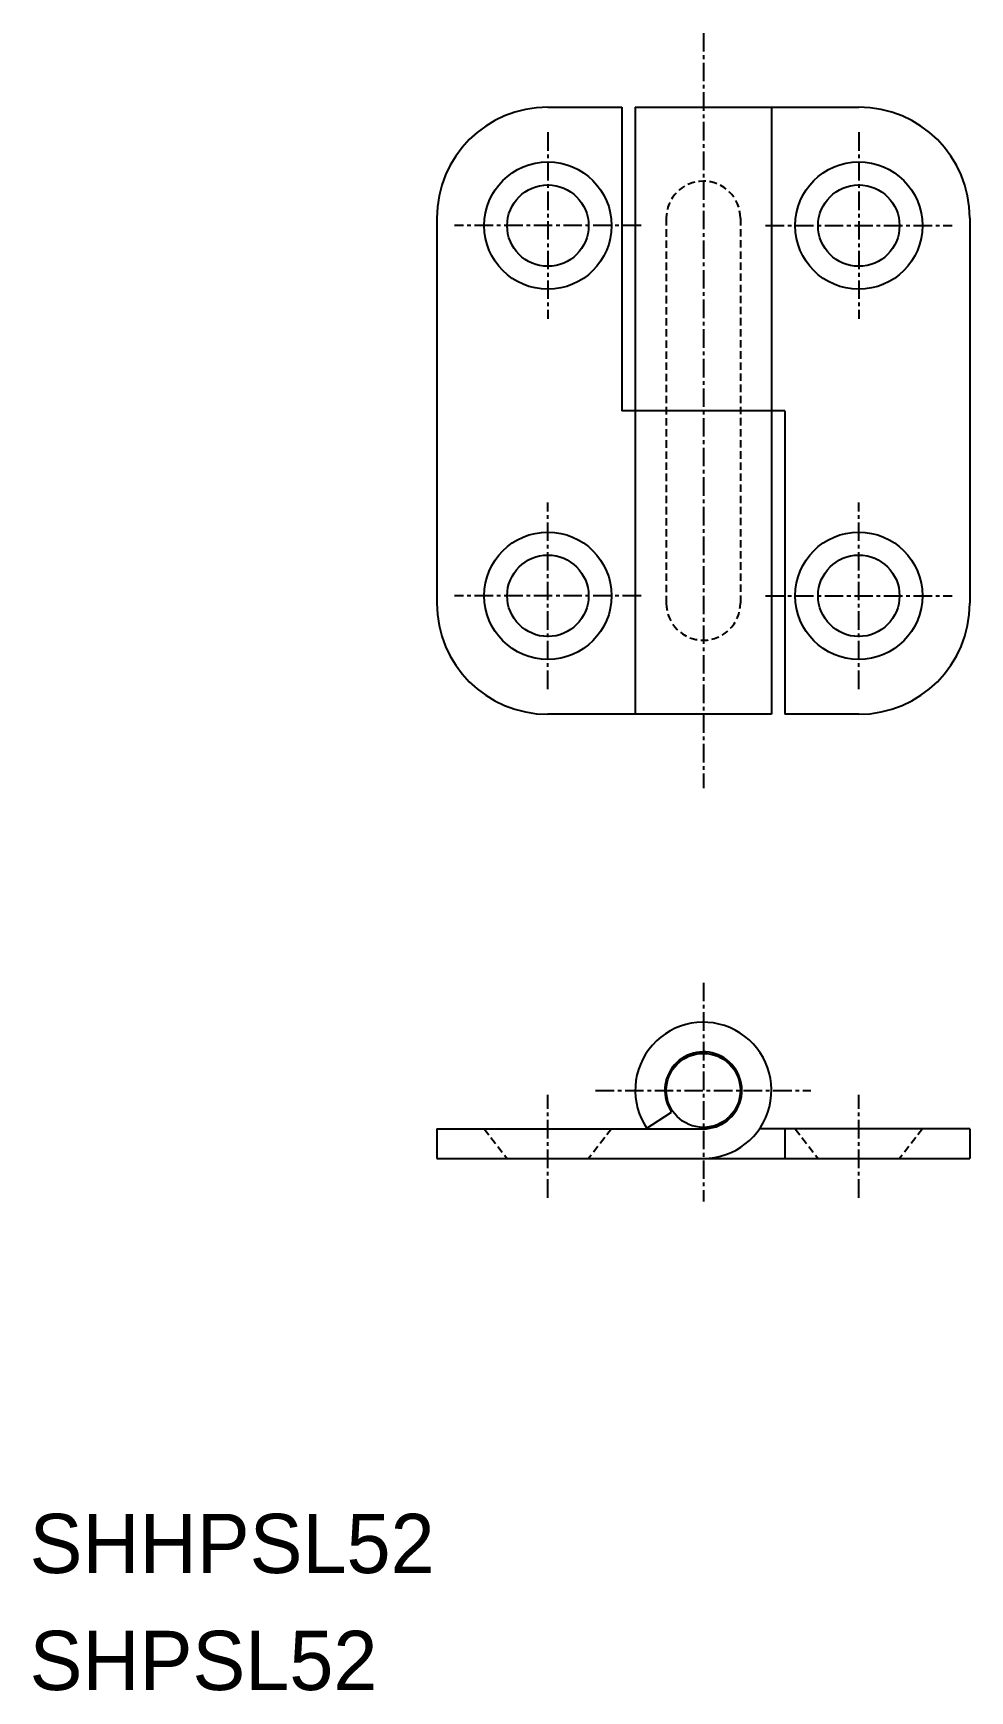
# Model space of a CAD drawing. Extents: x -16244 to -16181, y 1006 to 1118.
import ezdxf

# ---------------------------------------------------------------- set-up
doc = ezdxf.new("R2010")
doc.units = 0
doc.linetypes.add('CENTER', pattern=[2, 1.25, -0.25, 0.25, -0.25])
doc.linetypes.add('DASHED', pattern=[0.75, 0.5, -0.25])
doc.layers.get('0').update_dxf_attribs({"linetype": 'CONTINUOUS'})
doc.layers.add('CENTER', color=1, linetype='CENTER')

msp = doc.modelspace()

# ---------------------------------------------------------------- linework, layer by layer
at = {"color": 7, "linetype": 'CONTINUOUS'}
for p, q in [((-16209.57, 1112.64), (-16204.57, 1112.64)), ((-16204.57, 1112.64), (-16204.57, 1092.14)), ((-16203.67, 1112.64), (-16188.57, 1112.64)), ((-16203.67, 1112.64), (-16203.67, 1071.64)), ((-16194.47, 1112.64), (-16194.47, 1071.64)), ((-16217.07, 1105.14), (-16217.07, 1079.14)), ((-16181.07, 1105.14), (-16181.07, 1079.14)), ((-16193.57, 1092.14), (-16204.57, 1092.14)), ((-16193.57, 1092.14), (-16193.57, 1071.64)), ((-16194.47, 1071.64), (-16209.57, 1071.64)), ((-16188.57, 1071.64), (-16193.57, 1071.64)), ((-16202.95, 1043.64), (-16201.22, 1044.77)), ((-16217.07, 1043.64), (-16217.07, 1041.64)), ((-16217.07, 1043.64), (-16212.32, 1043.64)), ((-16206.82, 1043.64), (-16199.07, 1043.64)), ((-16193.57, 1043.64), (-16195.28, 1043.64)), ((-16193.57, 1043.64), (-16193.57, 1041.64)), ((-16191.32, 1043.64), (-16193.57, 1043.64)), ((-16181.07, 1043.64), (-16185.82, 1043.64)), ((-16181.07, 1043.64), (-16181.07, 1041.64)), ((-16217.07, 1041.64), (-16212.32, 1041.64)), ((-16206.82, 1041.64), (-16193.57, 1041.64)), ((-16193.57, 1041.64), (-16191.32, 1041.64)), ((-16185.82, 1041.64), (-16181.07, 1041.64))]:
    msp.add_line(p, q, dxfattribs=at)
at = {"color": 3, "linetype": 'DASHED'}
for p, q in [((-16201.57, 1105.14), (-16201.57, 1079.14)), ((-16196.57, 1105.15), (-16196.57, 1079.13)), ((-16213.87, 1043.64), (-16212.32, 1041.64)), ((-16205.27, 1043.64), (-16206.82, 1041.64)), ((-16192.87, 1043.64), (-16191.32, 1041.64)), ((-16184.27, 1043.64), (-16185.82, 1041.64))]:
    msp.add_line(p, q, dxfattribs=at)
at = {"linetype": 'CONTINUOUS'}
for p, q in [((-16212.32, 1043.64), (-16206.82, 1043.64)), ((-16185.82, 1043.64), (-16191.32, 1043.64)), ((-16212.32, 1041.64), (-16206.82, 1041.64)), ((-16191.32, 1041.64), (-16185.82, 1041.64))]:
    msp.add_line(p, q, dxfattribs=at)
at = {"color": 7, "linetype": 'CONTINUOUS'}
for centre, radius in [((-16209.57, 1104.64), 4.3), ((-16188.57, 1104.64), 4.3), ((-16209.57, 1104.64), 2.75), ((-16188.57, 1104.64), 2.75), ((-16209.57, 1079.64), 4.3), ((-16188.57, 1079.64), 4.3), ((-16209.57, 1079.64), 2.75), ((-16188.57, 1079.64), 2.75), ((-16199.07, 1046.24), 2.5)]:
    msp.add_circle(centre, radius, dxfattribs=at)
for centre, radius, start, end in [((-16209.57, 1105.14), 7.5, 90, 180), ((-16188.57, 1105.14), 7.5, 0, 90), ((-16209.57, 1079.14), 7.5, 180, 270), ((-16188.57, 1079.14), 7.5, 270, 0), ((-16199.07, 1046.24), 4.6, 270, 214.4173), ((-16199.07, 1046.24), 2.6, 270, 214.4173)]:
    msp.add_arc(centre, radius, start, end, dxfattribs=at)
at = {"color": 3, "linetype": 'DASHED'}
for centre, start, end in [((-16199.07, 1105.14), 0, 180), ((-16199.07, 1079.14), 180, 0)]:
    msp.add_arc(centre, 2.5, start, end, dxfattribs=at)
at = {"layer": 'CENTER', "color": 1, "linetype": 'CENTER'}
for p, q in [((-16199.07, 1117.64), (-16199.07, 1066.64)), ((-16209.57, 1110.94), (-16209.57, 1098.34)), ((-16188.57, 1110.94), (-16188.57, 1098.34)), ((-16203.27, 1104.64), (-16215.87, 1104.64)), ((-16194.87, 1104.64), (-16182.27, 1104.64)), ((-16209.57, 1073.34), (-16209.57, 1085.94)), ((-16188.57, 1073.34), (-16188.57, 1085.94)), ((-16203.27, 1079.64), (-16215.87, 1079.64)), ((-16194.87, 1079.64), (-16182.27, 1079.64)), ((-16199.07, 1053.51), (-16199.07, 1038.73)), ((-16209.57, 1038.99), (-16209.57, 1045.94)), ((-16206.35, 1046.24), (-16191.81, 1046.24)), ((-16188.57, 1038.99), (-16188.57, 1045.94))]:
    msp.add_line(p, q, dxfattribs=at)

# ---------------------------------------------------------------- texts
at = {"color": 7, "linetype": 'CONTINUOUS'}
for s, p in [('SHHPSL52', (-16244.57, 1013.64)), ('SHPSL52', (-16244.57, 1005.74))]:
    msp.add_text(s, height=4, dxfattribs=at).set_placement(p)

doc.saveas('drawing.dxf')
